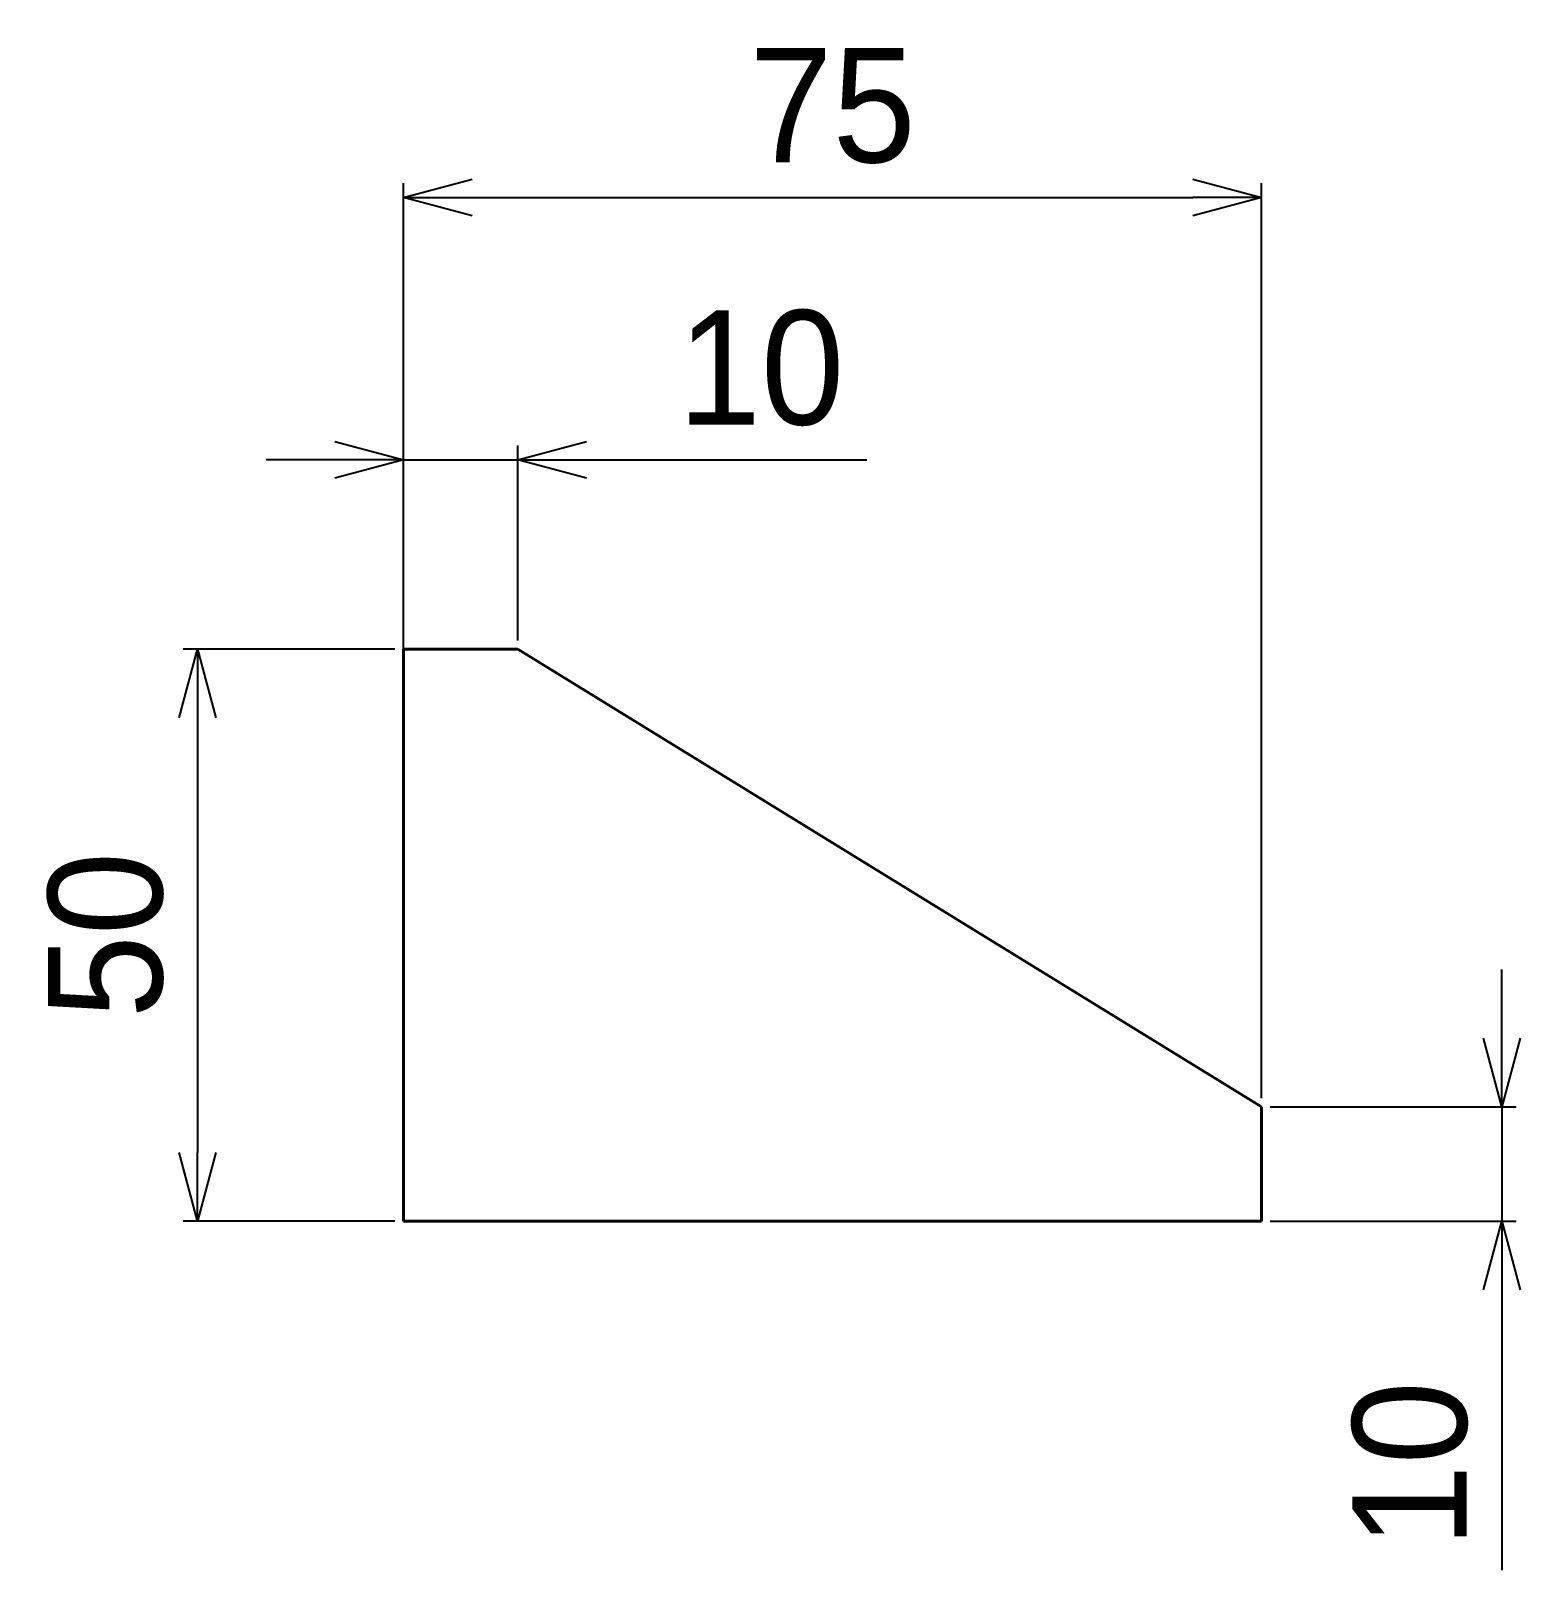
# Model space of a CAD drawing. Header units: millimetres. Extents: x 1164 to 1294, y 3085 to 3219.
import ezdxf

# ---------------------------------------------------------------- set-up
doc = ezdxf.new("R2010")
doc.units = ezdxf.units.MM
doc.layers.add('外形線', color=7, linetype='Continuous', lineweight=40)
doc.layers.add('寸法線', color=3, linetype='Continuous', lineweight=20)
doc.styles.get("Standard").update_dxf_attribs({"font": 'MS PGothic.ttf'})
doc.dimstyles.new('ST-10', dxfattribs={"dimtxt": 10, "dimasz": 6, "dimexe": 1.25, "dimexo": 0.75, "dimgap": 3, "dimtad": 1, "dimdec": 1, "dimdsep": 46, "dimtxsty": 'Standard', "dimblk": 'OPEN30', "dimcen": -10, "dimadec": 1, "dimazin": 2, "dimtfac": 1, "dimtdec": 1, "dimtmove": 0, "dimatfit": 3, "dimldrblk": 'OPEN30', "dimfxl": 1, "dimarcsym": 0})

# ---------------------------------------------------------------- blocks, each defined once
blk = doc.blocks.new('_Open30')
at = {"color": 0, "linetype": 'ByBlock', "lineweight": -2}
for p, q in [((-1, 0.268), (0, 0)), ((0, 0), (-1, -0.268)), ((0, 0), (-1, 0))]:
    blk.add_line(p, q, dxfattribs=at)
blk = doc.blocks.new('*D30')
at = {"layer": 'Defpoints', "color": 0, "transparency": 16777216}
for p in [(1206.43, 3181.97), (1196.43, 3165.43), (1206.43, 3165.43)]:
    blk.add_point(p, dxfattribs=at)
at = {"layer": '寸法線', "color": 0, "lineweight": -2, "transparency": 16777216}
for p, q in [((1196.43, 3166.18), (1196.43, 3183.22)), ((1206.43, 3166.18), (1206.43, 3183.22)), ((1190.43, 3181.97), (1184.43, 3181.97)), ((1196.43, 3181.97), (1206.43, 3181.97)), ((1212.43, 3181.97), (1236.93, 3181.97))]:
    blk.add_line(p, q, dxfattribs=at)
at = {"layer": '寸法線', "color": 0, "lineweight": -2, "transparency": 16777216, "xscale": 6, "yscale": 6, "zscale": 6}
blk.add_blockref('_Open30', (1196.43, 3181.97), dxfattribs=at)
at = {"layer": '寸法線', "color": 0, "lineweight": -2, "transparency": 16777216, "xscale": 6, "yscale": 6, "zscale": 6, "rotation": 180}
blk.add_blockref('_Open30', (1206.43, 3181.97), dxfattribs=at)
at = {"layer": '寸法線', "color": 0, "transparency": 16777216, "insert": (1227.68, 3189.97), "char_height": 10, "attachment_point": 5}
blk.add_mtext('10', dxfattribs=at)
blk = doc.blocks.new('*D31')
at = {"layer": 'Defpoints', "color": 0, "transparency": 16777216}
for p in [(1271.43, 3204.89), (1196.43, 3163.56), (1271.43, 3125.43)]:
    blk.add_point(p, dxfattribs=at)
at = {"layer": '寸法線', "color": 0, "lineweight": -2, "transparency": 16777216}
for p, q in [((1196.43, 3164.31), (1196.43, 3206.14)), ((1271.43, 3126.18), (1271.43, 3206.14)), ((1202.43, 3204.89), (1265.43, 3204.89))]:
    blk.add_line(p, q, dxfattribs=at)
at = {"layer": '寸法線', "color": 0, "lineweight": -2, "transparency": 16777216, "xscale": 6, "yscale": 6, "zscale": 6, "rotation": 180}
blk.add_blockref('_Open30', (1196.43, 3204.89), dxfattribs=at)
at = {"layer": '寸法線', "color": 0, "lineweight": -2, "transparency": 16777216, "xscale": 6, "yscale": 6, "zscale": 6}
blk.add_blockref('_Open30', (1271.43, 3204.89), dxfattribs=at)
at = {"layer": '寸法線', "color": 0, "transparency": 16777216, "insert": (1233.93, 3212.89), "char_height": 10, "attachment_point": 5}
blk.add_mtext('75', dxfattribs=at)
blk = doc.blocks.new('*D32')
at = {"layer": 'Defpoints', "color": 0, "transparency": 16777216}
for p in [(1271.43, 3125.43), (1271.43, 3115.43), (1292.44, 3115.43)]:
    blk.add_point(p, dxfattribs=at)
at = {"layer": '寸法線', "color": 0, "lineweight": -2, "transparency": 16777216}
for p, q in [((1292.44, 3131.43), (1292.44, 3137.43)), ((1272.18, 3125.43), (1293.69, 3125.43)), ((1292.44, 3125.43), (1292.44, 3115.43)), ((1272.18, 3115.43), (1293.69, 3115.43)), ((1292.44, 3109.43), (1292.44, 3084.93))]:
    blk.add_line(p, q, dxfattribs=at)
at = {"layer": '寸法線', "color": 0, "lineweight": -2, "transparency": 16777216, "xscale": 6, "yscale": 6, "zscale": 6}
for p, rotation in [((1292.44, 3125.43), 270), ((1292.44, 3115.43), 90)]:
    blk.add_blockref('_Open30', p, dxfattribs=dict(at, rotation=rotation))
at = {"layer": '寸法線', "color": 0, "transparency": 16777216, "insert": (1284.44, 3094.18), "char_height": 10, "attachment_point": 5, "rotation": 90}
blk.add_mtext('10', dxfattribs=at)
blk = doc.blocks.new('*D33')
at = {"layer": 'Defpoints', "color": 0, "transparency": 16777216}
for p in [(1196.43, 3165.43), (1178.41, 3115.43), (1196.43, 3115.43)]:
    blk.add_point(p, dxfattribs=at)
at = {"layer": '寸法線', "color": 0, "lineweight": -2, "transparency": 16777216}
for p, q in [((1195.68, 3165.43), (1177.16, 3165.43)), ((1178.41, 3159.43), (1178.41, 3121.43)), ((1195.68, 3115.43), (1177.16, 3115.43))]:
    blk.add_line(p, q, dxfattribs=at)
at = {"layer": '寸法線', "color": 0, "lineweight": -2, "transparency": 16777216, "xscale": 6, "yscale": 6, "zscale": 6}
for p, rotation in [((1178.41, 3165.43), 90), ((1178.41, 3115.43), 270)]:
    blk.add_blockref('_Open30', p, dxfattribs=dict(at, rotation=rotation))
at = {"layer": '寸法線', "color": 0, "transparency": 16777216, "insert": (1170.41, 3140.43), "char_height": 10, "attachment_point": 5, "rotation": 90}
blk.add_mtext('50', dxfattribs=at)

msp = doc.modelspace()

# ---------------------------------------------------------------- linework, layer by layer
at = {"layer": '外形線'}
for p, q in [((1206.43, 3165.43), (1196.43, 3165.43)), ((1196.43, 3165.43), (1196.43, 3115.43)), ((1271.43, 3125.43), (1206.43, 3165.43)), ((1271.43, 3115.43), (1271.43, 3125.43)), ((1196.43, 3115.43), (1271.43, 3115.43))]:
    msp.add_line(p, q, dxfattribs=at)

# ---------------------------------------------------------------- dimensions: what is measured, and where the dimension line sits
at = {"layer": '寸法線'}
for base, p1, p2, picture, middle in [((1271.43, 3204.89), (1196.43, 3163.56), (1271.43, 3125.43), '*D31', (1233.93, 3212.89)), ((1206.43, 3181.97), (1196.43, 3165.43), (1206.43, 3165.43), '*D30', (1227.68, 3189.97))]:
    dim = msp.add_linear_dim(base=base, p1=p1, p2=p2, dimstyle='ST-10', dxfattribs=at)
    dim.commit()
    dim.dimension.update_dxf_attribs({"geometry": picture, "text_midpoint": middle})
for base, p1, p2, picture, middle in [((1178.41, 3115.43), (1196.43, 3165.43), (1196.43, 3115.43), '*D33', (1170.41, 3140.43)), ((1292.44, 3115.43), (1271.43, 3125.43), (1271.43, 3115.43), '*D32', (1284.44, 3094.18))]:
    dim = msp.add_linear_dim(base=base, p1=p1, p2=p2, angle=90, dimstyle='ST-10', dxfattribs=at)
    dim.commit()
    dim.dimension.update_dxf_attribs({"geometry": picture, "text_midpoint": middle})

doc.saveas('drawing.dxf')
